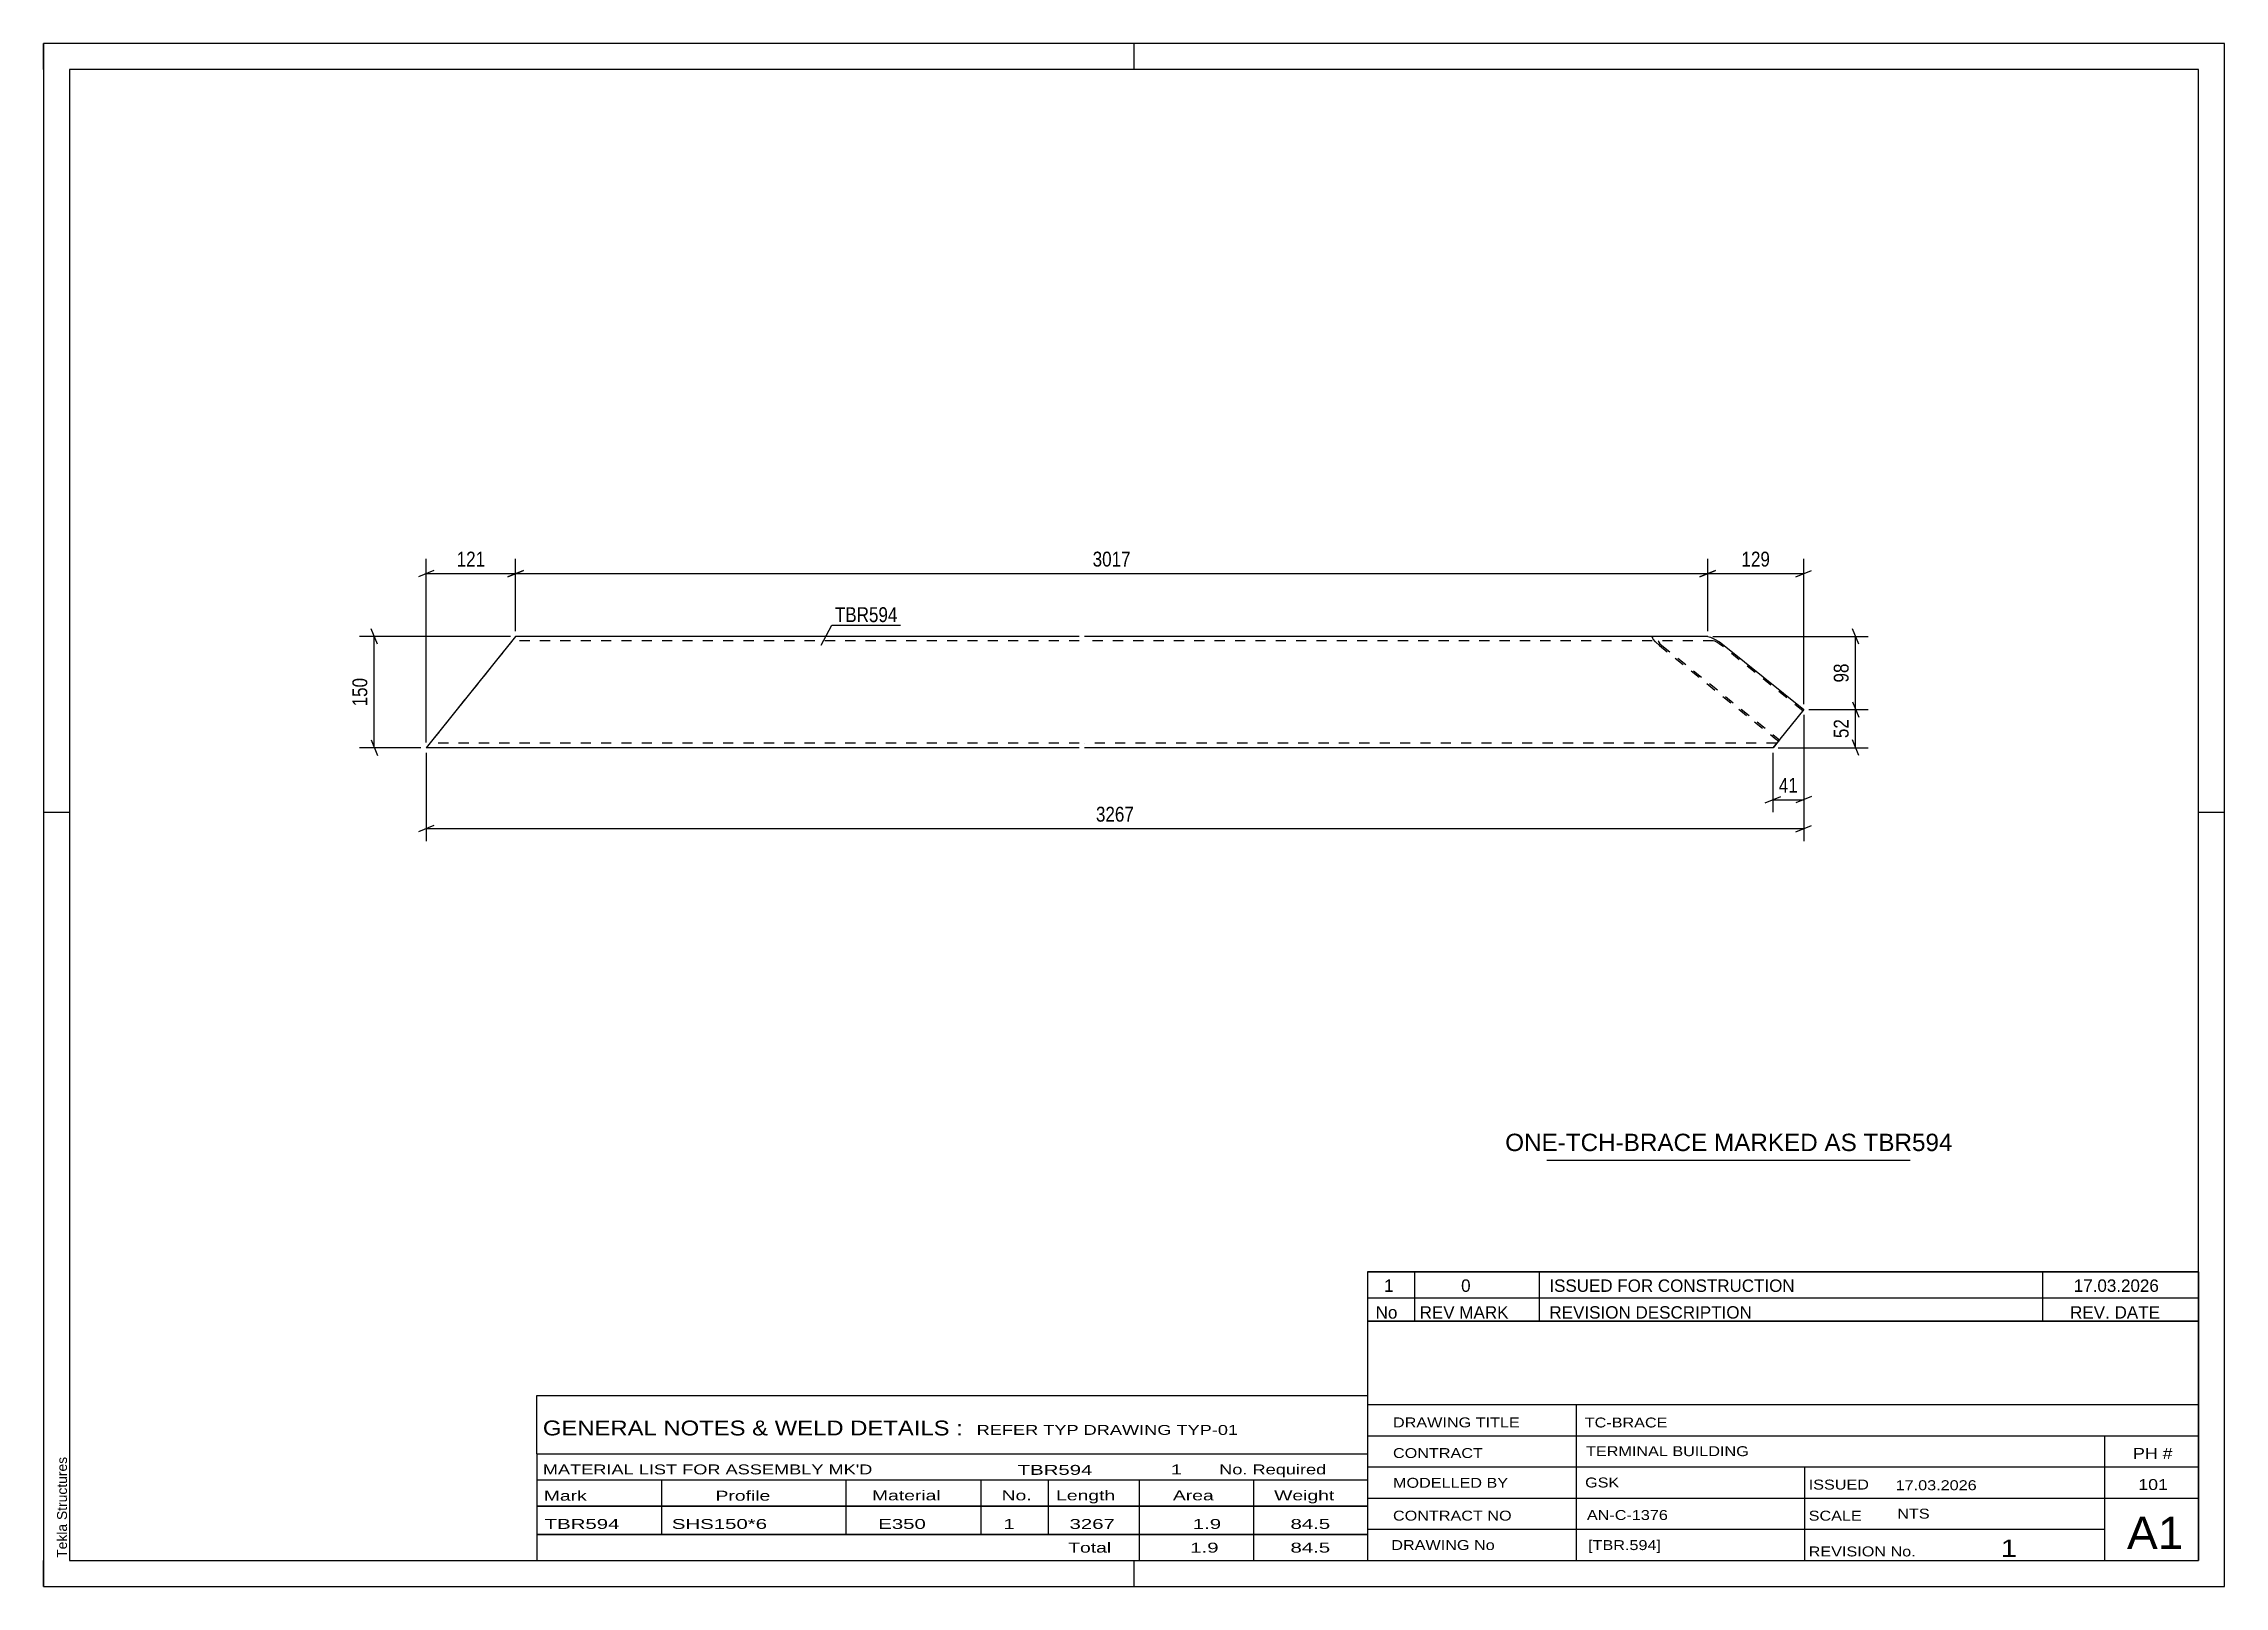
# Model space of a CAD drawing. Header units: millimetres. Extents: x 0 to 420, y 0 to 297.
import ezdxf

# ---------------------------------------------------------------- set-up
doc = ezdxf.new("R2010")
doc.units = ezdxf.units.MM
doc.linetypes.add('DXK_LINE_DOT2', pattern=[3.9198, 1.9599, -1.9599])
doc.styles.add('Arial', font='ARIAL.TTF', dxfattribs={"height": 0.2})
doc.styles.add('Arial Narrow', font='ARIALN.TTF', dxfattribs={"height": 0.2})

# ---------------------------------------------------------------- blocks, each defined once
blk = doc.blocks.new('Unknown-585398126-1162')
at = {"color": 5, "linetype": 'Continuous'}
for p, q in [((420, 297), (0, 297)), ((0, 297), (0, 0)), ((0, 292), (0, 297)), ((210, 292), (210, 297)), ((420, 0), (420, 297)), ((415, 292), (5, 292)), ((5, 292), (5, 5)), ((415, 5), (415, 292)), ((5, 149), (0, 149)), ((420, 149), (415, 149)), ((0, 0), (0, 5)), ((5, 5), (415, 5)), ((210, 0), (210, 5)), ((0, 0), (420, 0))]:
    blk.add_line(p, q, dxfattribs=at)
at = {"color": 174, "linetype": 'Continuous', "style": 'Arial'}
blk.add_text('Tekla Structures', height=1.9102, rotation=90, dxfattribs=at).set_placement((4.5, 5.5))
blk = doc.blocks.new('Part-585398126-1548 - 1547')
at = {"color": 2, "linetype": 'Continuous'}
for p, q in [((90.9, 182.87), (73.68, 161.44)), ((199.47, 182.87), (90.9, 182.87)), ((320.5, 182.87), (200.47, 182.87)), ((320.5, 182.87), (321.04, 182.74)), ((321.04, 182.74), (321.83, 182.37)), ((321.83, 182.37), (322.74, 181.81)), ((322.74, 181.81), (323.63, 181.16)), ((323.63, 181.16), (338.98, 168.81)), ((338.98, 168.81), (333.06, 161.44)), ((199.47, 161.44), (73.68, 161.44)), ((333.06, 161.44), (200.47, 161.44))]:
    blk.add_line(p, q, dxfattribs=at)
at = {"color": 7, "linetype": 'DXK_LINE_DOT2'}
for p, q in [((90.9, 182.87), (73.68, 161.44)), ((199.47, 182.01), (90.21, 182.01)), ((321.57, 182.01), (200.47, 182.01)), ((309.82, 182.74), (310.04, 182.87)), ((309.96, 182.37), (309.82, 182.74)), ((310.44, 181.81), (309.96, 182.37)), ((311.18, 181.16), (310.44, 181.81)), ((311, 181.95), (311.11, 182.01)), ((311.05, 181.81), (311, 181.95)), ((311.07, 181.76), (311.05, 181.81)), ((311.07, 181.76), (311.3, 181.48)), ((311.18, 181.16), (333.57, 163.16)), ((311.3, 181.48), (311.67, 181.16)), ((311.67, 181.16), (334.07, 163.16)), ((321.84, 181.95), (321.57, 182.01)), ((322.23, 181.76), (321.84, 181.95)), ((322.68, 181.48), (322.23, 181.76)), ((323.13, 181.16), (322.68, 181.48)), ((338.79, 168.57), (323.13, 181.16)), ((199.47, 162.3), (74.36, 162.3)), ((333.75, 162.3), (200.47, 162.3)), ((334.3, 162.98), (333.06, 161.44)), ((333.06, 161.44), (333.06, 161.44)), ((333.57, 163.16), (334.12, 162.75)), ((334.07, 163.16), (334.3, 162.98))]:
    blk.add_line(p, q, dxfattribs=at)
blk = doc.blocks.new('StraightDimension-585398126-1770 - 1547')
at = {"color": 7, "linetype": 'Continuous'}
for p, q in [((73.68, 162.44), (73.68, 197.83)), ((90.9, 183.87), (90.9, 197.83)), ((75.18, 195.58), (72.18, 194.38)), ((73.68, 194.98), (90.9, 194.98)), ((89.4, 194.38), (92.4, 195.58))]:
    blk.add_line(p, q, dxfattribs=at)
at = {"color": 0}
blk.add_wipeout([(85.63, 195.73), (85.63, 199.93), (78.95, 199.93), (78.95, 195.73)], dxfattribs=at)
at = {"color": 3, "style": 'Arial Narrow'}
blk.add_text('121', height=2.863, dxfattribs=at).set_placement((79.55, 196.33))
blk = doc.blocks.new('StraightDimension-585398126-1586 - 1547')
at = {"color": 7, "linetype": 'Continuous'}
for p, q in [((338.98, 167.81), (338.98, 143.47)), ((73.68, 160.44), (73.68, 143.47)), ((75.18, 146.47), (72.18, 145.27)), ((73.68, 145.87), (338.98, 145.87)), ((337.48, 145.27), (340.48, 146.47))]:
    blk.add_line(p, q, dxfattribs=at)
at = {"color": 0}
blk.add_wipeout([(210.59, 146.62), (210.59, 150.82), (202.07, 150.82), (202.07, 146.62)], dxfattribs=at)
at = {"color": 3, "style": 'Arial Narrow'}
blk.add_text('3267', height=2.863, dxfattribs=at).set_placement((202.67, 147.22))
blk = doc.blocks.new('StraightDimension-585398126-1921 - 1547')
at = {"color": 7, "linetype": 'Continuous'}
for p, q in [((89.9, 182.87), (60.83, 182.87)), ((64.28, 181.37), (63.08, 184.37)), ((63.68, 161.44), (63.68, 182.87)), ((72.68, 161.44), (60.83, 161.44)), ((63.08, 162.94), (64.28, 159.94))]:
    blk.add_line(p, q, dxfattribs=at)
at = {"color": 0}
blk.add_wipeout([(62.93, 175.5), (58.73, 175.5), (58.73, 168.81), (62.93, 168.81)], dxfattribs=at)
at = {"color": 3, "style": 'Arial Narrow'}
blk.add_text('150', height=2.863, rotation=90.0002, dxfattribs=at).set_placement((62.33, 169.41))
blk = doc.blocks.new('StraightDimension-585398126-1768 - 1547')
at = {"color": 7, "linetype": 'Continuous'}
for p, q in [((320.5, 183.87), (320.5, 197.83)), ((338.98, 169.81), (338.98, 197.83)), ((322, 195.58), (319, 194.38)), ((320.5, 194.98), (338.98, 194.98)), ((337.48, 194.38), (340.48, 195.58))]:
    blk.add_line(p, q, dxfattribs=at)
at = {"color": 0}
blk.add_wipeout([(333.08, 195.73), (333.08, 199.93), (326.4, 199.93), (326.4, 195.73)], dxfattribs=at)
at = {"color": 3, "style": 'Arial Narrow'}
blk.add_text('129', height=2.863, dxfattribs=at).set_placement((327, 196.33))
blk = doc.blocks.new('StraightDimension-585398126-1769 - 1547')
at = {"color": 7, "linetype": 'Continuous'}
for p, q in [((90.9, 183.87), (90.9, 197.83)), ((320.5, 183.87), (320.5, 197.83)), ((92.4, 195.58), (89.4, 194.38)), ((90.9, 194.98), (320.5, 194.98)), ((319, 194.38), (322, 195.58))]:
    blk.add_line(p, q, dxfattribs=at)
at = {"color": 0}
blk.add_wipeout([(209.96, 195.73), (209.96, 199.93), (201.44, 199.93), (201.44, 195.73)], dxfattribs=at)
at = {"color": 3, "style": 'Arial Narrow'}
blk.add_text('3017', height=2.863, dxfattribs=at).set_placement((202.04, 196.33))
blk = doc.blocks.new('StraightDimension-585398126-1817 - 1547')
at = {"color": 7, "linetype": 'Continuous'}
for p, q in [((321.5, 182.87), (351.38, 182.87)), ((349.58, 181.37), (348.38, 184.37)), ((348.98, 168.81), (348.98, 182.87)), ((339.98, 168.81), (351.38, 168.81)), ((348.38, 170.31), (349.58, 167.31))]:
    blk.add_line(p, q, dxfattribs=at)
at = {"color": 0}
blk.add_wipeout([(348.23, 178.27), (344.03, 178.27), (344.03, 173.41), (348.23, 173.41)], dxfattribs=at)
at = {"color": 3, "style": 'Arial Narrow'}
blk.add_text('98', height=2.863, rotation=90.0002, dxfattribs=at).set_placement((347.63, 174.01))
blk = doc.blocks.new('StraightDimension-585398126-1818 - 1547')
at = {"color": 7, "linetype": 'Continuous'}
for p, q in [((339.98, 168.81), (351.38, 168.81)), ((348.38, 170.31), (349.58, 167.31)), ((348.98, 161.44), (348.98, 168.81)), ((334.06, 161.44), (351.38, 161.44)), ((349.58, 159.94), (348.38, 162.94))]:
    blk.add_line(p, q, dxfattribs=at)
at = {"color": 0}
blk.add_wipeout([(348.23, 167.55), (344.03, 167.55), (344.03, 162.7), (348.23, 162.7)], dxfattribs=at)
at = {"color": 3, "style": 'Arial Narrow'}
blk.add_text('52', height=2.863, rotation=90.0002, dxfattribs=at).set_placement((347.63, 163.3))
blk = doc.blocks.new('StraightDimension-585398126-1842 - 1547')
at = {"color": 7, "linetype": 'Continuous'}
for p, q in [((338.98, 167.81), (338.98, 149.04)), ((333.06, 160.44), (333.06, 149.04)), ((331.56, 150.84), (334.56, 152.04)), ((333.06, 151.44), (338.98, 151.44)), ((340.48, 152.04), (337.48, 150.84))]:
    blk.add_line(p, q, dxfattribs=at)
at = {"color": 0}
blk.add_wipeout([(338.45, 152.19), (338.45, 156.39), (333.59, 156.39), (333.59, 152.19)], dxfattribs=at)
at = {"color": 3, "style": 'Arial Narrow'}
blk.add_text('41', height=2.863, dxfattribs=at).set_placement((334.19, 152.79))
blk = doc.blocks.new('Unknown-585398126-1975')
at = {"color": 7, "linetype": 'Continuous'}
for p, q in [((255, 60.55), (415, 60.55)), ((415, 60.55), (255, 60.55)), ((255, 60.55), (255, 55.55)), ((264, 60.55), (264, 55.55)), ((288, 60.55), (288, 55.55)), ((385, 60.55), (385, 55.55)), ((415, 60.55), (415, 55.55)), ((255, 55.55), (415, 55.55)), ((255, 55.55), (255, 51.05)), ((255, 55.55), (415, 55.55)), ((264, 55.55), (264, 51.05)), ((288, 55.55), (288, 51.05)), ((385, 55.55), (385, 51.05)), ((415, 55.55), (415, 51.05)), ((415, 51.05), (255, 51.05))]:
    blk.add_line(p, q, dxfattribs=at)
at = {"color": 7, "linetype": 'Continuous', "style": 'Arial Narrow'}
for s, height, width, p in [('1', 2.39, 1.196471, (258.16, 56.7)), ('0', 2.39, 1.196471, (273, 56.7)), ('ISSUED FOR CONSTRUCTION', 2.3861, 1.196471, (290, 56.7)), ('17.03.2026', 2.386, 1.196471, (391, 56.7)), ('No', 2.386, 1.2, (256.54, 51.55)), ('REV MARK', 2.386, 1.2, (265, 51.55)), ('REVISION DESCRIPTION', 2.3861, 1.2, (290, 51.55)), ('REV. DATE', 2.386, 1.2, (390.28, 51.55))]:
    blk.add_text(s, height=height, dxfattribs=dict(at, width=width)).set_placement(p)
blk = doc.blocks.new('Unknown-585398126-1974')
at = {"color": 7, "linetype": 'Continuous'}
for p, q in [((255, 51.05), (255, 5)), ((255, 51.05), (415, 51.05)), ((415, 51), (415, 5)), ((255, 35), (415, 35)), ((295.14, 35), (295.14, 5)), ((255, 29), (415, 29)), ((397, 5.05), (397, 29.05)), ((255, 23), (415, 23)), ((339.14, 23), (339.14, 5)), ((255, 17), (415, 17)), ((255, 11), (397, 11)), ((255, 5), (415, 5))]:
    blk.add_line(p, q, dxfattribs=at)
at = {"color": 7, "style": 'Arial Narrow'}
for s, height, width, p in [('DRAWING TITLE', 1.9089, 1.425378, (259.88, 30.61)), ('TC-BRACE', 1.909, 1.425378, (296.81, 30.59)), ('CONTRACT', 1.909, 1.425378, (259.88, 24.71)), ('TERMINAL BUILDING', 1.9089, 1.425378, (297.06, 25.07)), ('MODELLED BY', 1.9089, 1.425378, (259.88, 18.98)), ('GSK', 1.909, 1.425378, (296.88, 19.04)), ('ISSUED', 1.909, 1.425378, (339.94, 18.64)), ('17.03.2026', 1.909, 1.425378, (356.69, 18.52)), ('CONTRACT NO', 1.9089, 1.425378, (259.88, 12.66)), ('AN-C-1376', 1.909, 1.425378, (297.23, 12.78)), ('SCALE', 1.909, 1.425378, (339.94, 12.65)), ('A1', 6.204, 1.25, (401.24, 7.2)), ('DRAWING No', 1.909, 1.425378, (259.56, 7)), ('[TBR.594]', 1.909, 1.425378, (297.46, 6.99)), ('1', 3.34, 1.5, (376.91, 5.68)), ('REVISION No.', 1.9089, 1.425378, (339.94, 5.77))]:
    blk.add_text(s, height=height, dxfattribs=dict(at, width=width)).set_placement(p)
at = {"color": 7, "linetype": 'Continuous', "style": 'Arial Narrow'}
for s, height, width, p in [('PH #', 2.1, 1.42538, (402.4, 24.55)), ('101', 2.1, 1.42538, (403.41, 18.55)), ('NTS', 1.909, 1.425378, (357, 13.05))]:
    blk.add_text(s, height=height, dxfattribs=dict(at, width=width)).set_placement(p)
blk = doc.blocks.new('Unknown-585398126-1976')
at = {"color": 7, "linetype": 'Continuous'}
for p, q in [((95, 36.75), (255, 36.75)), ((95, 25.5), (95, 36.75)), ((255, 36.75), (255, 25.5)), ((95, 25.5), (255, 25.5)), ((95, 25.5), (95, 20.5)), ((255, 25.5), (255, 20.5)), ((95, 20.5), (255, 20.5)), ((95, 20.5), (95, 15.5)), ((119, 20.5), (119, 15.5)), ((154.5, 20.5), (154.5, 15.5)), ((180.5, 20.5), (180.5, 15.5)), ((193.5, 20.5), (193.5, 15.5)), ((211, 20.5), (211, 15.5)), ((233, 20.5), (233, 15.5)), ((255, 20.5), (255, 15.5)), ((95, 15.5), (255, 15.5)), ((95, 15.45), (95, 10.05)), ((95, 15.45), (255, 15.45)), ((119, 15.5), (119, 10)), ((154.5, 15.5), (154.5, 10)), ((180.5, 15.5), (180.5, 10)), ((193.5, 15.5), (193.5, 10)), ((211, 15.5), (211, 10)), ((233, 15.5), (233, 10)), ((255, 15.45), (255, 10.05)), ((95, 10.05), (255, 10.05)), ((95, 10), (255, 10)), ((95, 10), (95, 5)), ((211, 10), (211, 5)), ((233, 10), (233, 5)), ((255, 10), (255, 5)), ((95, 5), (255, 5))]:
    blk.add_line(p, q, dxfattribs=at)
at = {"color": 7, "style": 'Arial Narrow'}
for s, height, width, p in [('GENERAL NOTES & WELD DETAILS :', 2.8633, 1.4, (96.15, 29.06)), ('REFER TYP DRAWING TYP-01', 1.9089, 1.6, (179.7, 29.16)), ("MATERIAL LIST FOR ASSEMBLY MK'D", 1.9089, 1.6, (96.15, 21.56)), ('TBR594', 1.909, 1.794707, (187.59, 21.47)), ('1', 1.91, 1.794707, (217.08, 21.56)), ('No. Required', 1.9089, 1.6, (226.41, 21.56)), ('Mark', 1.909, 1.7, (96.34, 16.5)), ('Profile', 1.909, 1.7, (129.41, 16.5)), ('Material', 1.909, 1.7, (159.54, 16.56)), ('No.', 1.909, 1.7, (184.5, 16.56)), ('Length', 1.909, 1.7, (195, 16.56)), ('Area', 1.909, 1.7, (217.5, 16.56)), ('Weight', 1.909, 1.7, (237, 16.56))]:
    blk.add_text(s, height=height, dxfattribs=dict(at, width=width)).set_placement(p)
at = {"color": 7, "linetype": 'Continuous', "style": 'Arial Narrow'}
for s, height, width, p in [('TBR594', 1.909, 1.794707, (96.5, 11.06)), ('SHS150*6', 1.909, 1.794707, (121, 11.06)), ('E350', 1.909, 1.794707, (160.74, 11.06)), ('1', 1.91, 1.794707, (184.86, 11.06)), ('3267', 1.909, 1.794707, (197.58, 11.06)), ('1.9', 1.909, 1.794707, (221.32, 11.06)), ('84.5', 1.909, 1.794707, (240.14, 11.06)), ('Total', 1.909, 1.7, (197.33, 6.5)), ('1.9', 1.909, 1.794707, (220.83, 6.5)), ('84.5', 1.909, 1.794707, (240.14, 6.5))]:
    blk.add_text(s, height=height, dxfattribs=dict(at, width=width)).set_placement(p)
blk = doc.blocks.new('Unknown-585398126-1977')
at = {"color": 7, "linetype": 'Continuous'}
blk.add_line((289.5, 82.05), (359.5, 82.05), dxfattribs=at)
at = {"color": 7, "style": 'Arial'}
blk.add_text('ONE-TCH-BRACE MARKED AS TBR594', height=3.3428, dxfattribs=at).set_placement((281.49, 83.8))
blk = doc.blocks.new('Mark-585398126-1883 - 1547')
at = {"color": 0}
blk.add_wipeout([(164.46, 185.64), (164.46, 188.64), (152.4, 188.64), (152.4, 185.64)], dxfattribs=at)
blk.add_wipeout([(164.46, 185.64), (164.46, 188.64), (152.4, 188.64), (152.4, 185.64)], dxfattribs=at)
at = {"color": 30, "linetype": 'Continuous'}
for p, q in [((149.76, 181.22), (151.8, 185.04)), ((151.8, 185.04), (165.06, 185.04))]:
    blk.add_line(p, q, dxfattribs=at)
at = {"color": 3, "style": 'Arial Narrow'}
blk.add_text('TBR594', height=2.863, dxfattribs=at).set_placement((152.4, 185.64))

msp = doc.modelspace()

# ---------------------------------------------------------------- block references
for name in ['Unknown-585398126-1162', 'Part-585398126-1548 - 1547', 'Unknown-585398126-1977', 'Unknown-585398126-1975', 'Unknown-585398126-1974', 'Unknown-585398126-1976']:
    msp.add_blockref(name, (0, 0))

# ---------------------------------------------------------------- next in the draw order: block references
msp.add_blockref('StraightDimension-585398126-1770 - 1547', (0, 0))

# ---------------------------------------------------------------- next in the draw order: block references
msp.add_blockref('StraightDimension-585398126-1586 - 1547', (0, 0))

# ---------------------------------------------------------------- next in the draw order: block references
for name in ['StraightDimension-585398126-1768 - 1547', 'StraightDimension-585398126-1921 - 1547']:
    msp.add_blockref(name, (0, 0))

# ---------------------------------------------------------------- next in the draw order: block references
msp.add_blockref('StraightDimension-585398126-1769 - 1547', (0, 0))

# ---------------------------------------------------------------- next in the draw order: block references
for name in ['Mark-585398126-1883 - 1547', 'StraightDimension-585398126-1817 - 1547']:
    msp.add_blockref(name, (0, 0))

# ---------------------------------------------------------------- next in the draw order: block references
msp.add_blockref('StraightDimension-585398126-1818 - 1547', (0, 0))

# ---------------------------------------------------------------- next in the draw order: block references
msp.add_blockref('StraightDimension-585398126-1842 - 1547', (0, 0))

doc.saveas('drawing.dxf')
